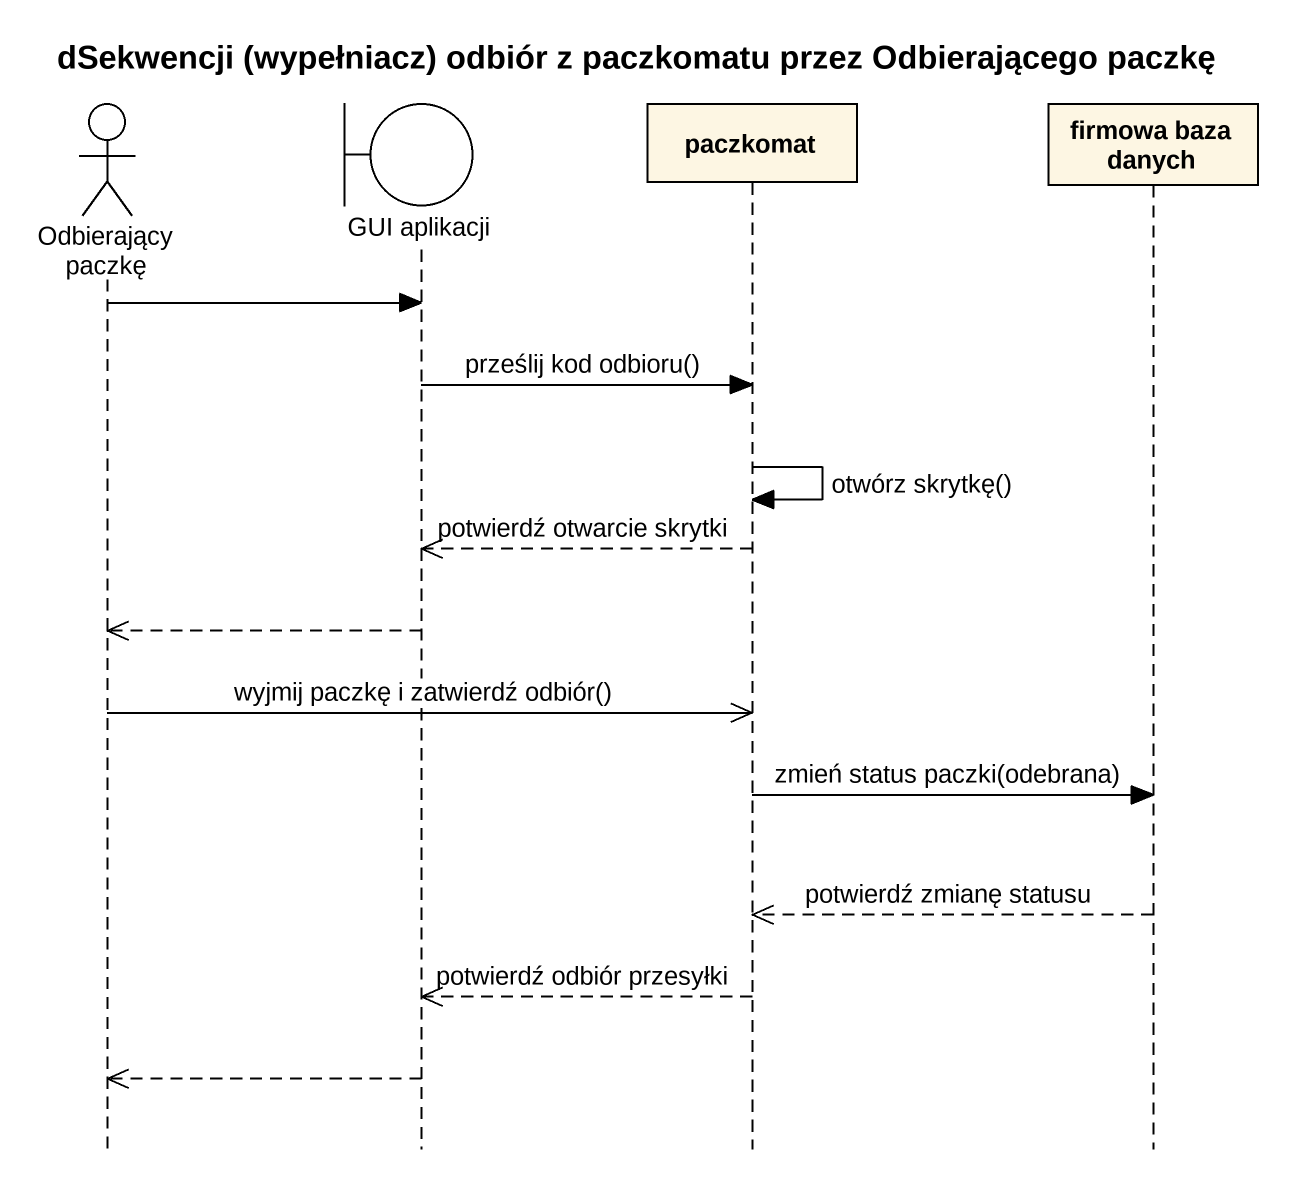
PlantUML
@startuml
title dSekwencji (wypełniacz) odbiór z paczkomatu przez Odbierającego paczkę
hide footbox
actor "Odbierający paczkę" as Odbierający_paczkę
boundary "GUI aplikacji" as GUI_aplikacji
participant paczkomat
participant "firmowa baza danych" as firmowa_baza_danych

Odbierający_paczkę -> GUI_aplikacji
GUI_aplikacji -> paczkomat : prześlij kod odbioru()
paczkomat -> paczkomat : otwórz skrytkę()
paczkomat -->> GUI_aplikacji : potwierdź otwarcie skrytki
GUI_aplikacji -->> Odbierający_paczkę
Odbierający_paczkę ->> paczkomat : wyjmij paczkę i zatwierdź odbiór()
paczkomat -> firmowa_baza_danych : zmień status paczki(odebrana)
firmowa_baza_danych -->> paczkomat : potwierdź zmianę statusu
paczkomat -->> GUI_aplikacji : potwierdź odbiór przesyłki
GUI_aplikacji -->> Odbierający_paczkę
@enduml
